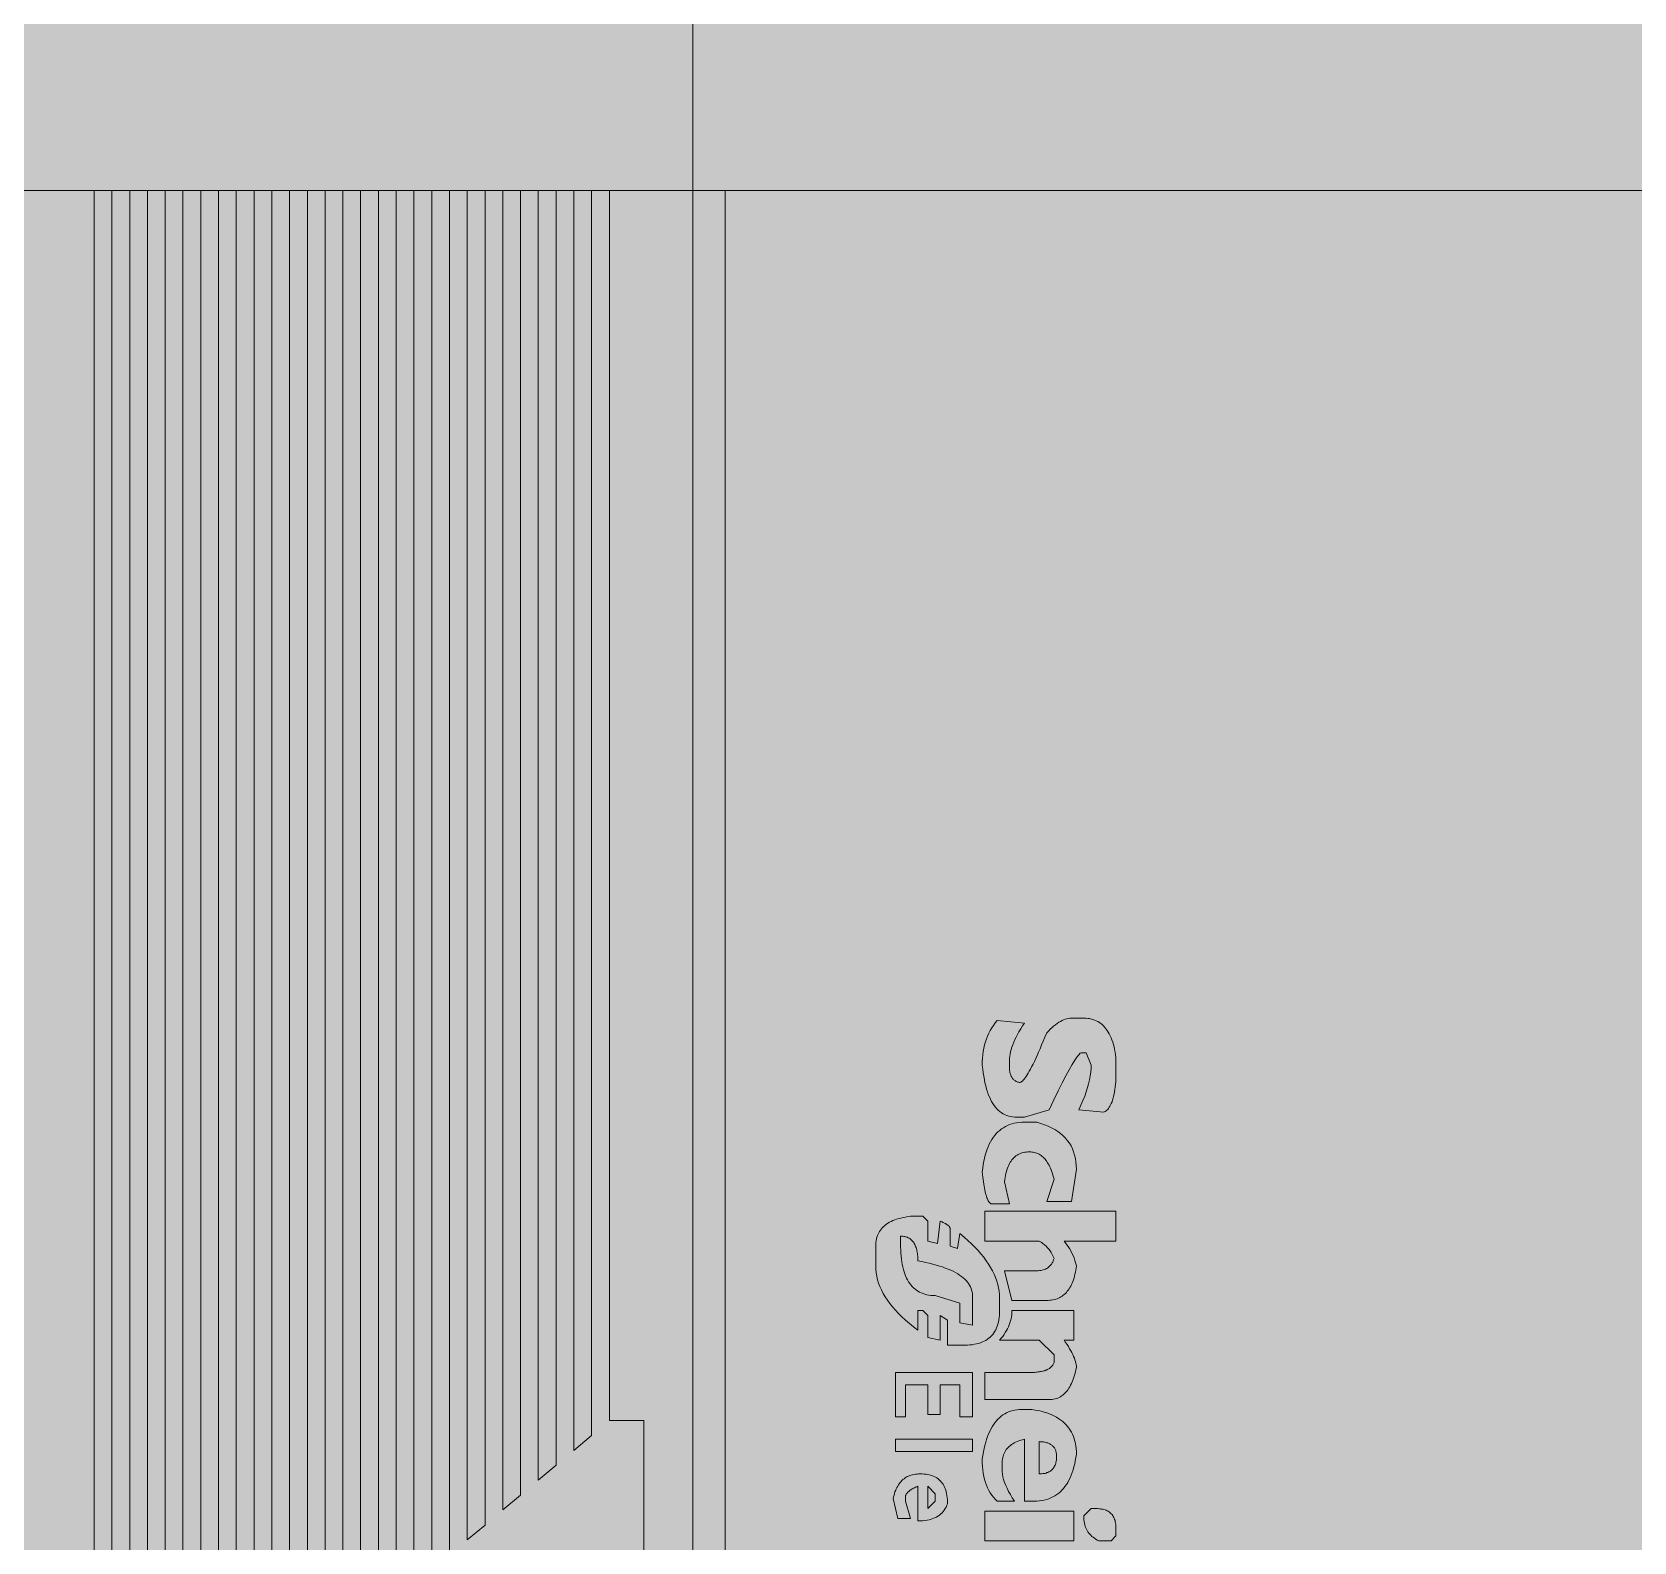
# Model space of a CAD drawing. Header units: millimetres. Extents: x 6914 to 9858, y -2771 to -210.
# Drawn here: x 8972.9 to 9090.1, y -2459.1 to -2348.7 of the extents above; entities that cross this region are included whole.
import ezdxf

# ---------------------------------------------------------------- set-up
doc = ezdxf.new("R2010")
doc.units = ezdxf.units.MM
doc.layers.get('0').update_dxf_attribs({"lineweight": 9})
doc.layers.add('Cabinet', color=7, linetype='Continuous')
for name, color, linetype, lineweight in [('THICK', 7, 'Continuous', 13), ('тонкая', 7, 'Continuous', 13), ('Штриховка шкафов', 7, 'Continuous', 9)]:
    doc.layers.add(name, color=color, linetype=linetype, lineweight=lineweight)

# ---------------------------------------------------------------- blocks, each defined once
blk = doc.blocks.new('edtjfgjfg')
at = {"layer": 'Cabinet', "ltscale": 10}
blk.add_hatch(color=251, dxfattribs=at).paths.add_polyline_path([(-300, 200), (300, 200), (300, 0), (-300, 0)])
at = {"layer": 'тонкая'}
for p, q in [((-297.63, 2.66), (-297.63, 200)), ((-278.33, 138.34), (-278.42, 138.13)), ((-278.23, 138.53), (-278.33, 138.34)), ((-278.12, 138.73), (-278.23, 138.53)), ((-278, 138.91), (-278.12, 138.73)), ((-277.87, 139.09), (-278, 138.91)), ((-277.73, 139.26), (-277.87, 139.09)), ((-275.73, 139.08), (-277.73, 139.26)), ((-276.24, 138.25), (-276.13, 138.45)), ((-276.13, 138.45), (-276, 138.66)), ((-276, 138.66), (-275.87, 138.87)), ((-275.87, 138.87), (-275.73, 139.08)), ((-274.1, 138.36), (-274.23, 138.05)), ((-273.97, 138.5), (-274.1, 138.36)), ((-273.84, 138.63), (-273.97, 138.5)), ((-273.71, 138.75), (-273.84, 138.63)), ((-273.59, 138.86), (-273.71, 138.75)), ((-273.46, 138.96), (-273.59, 138.86)), ((-273.34, 139.05), (-273.46, 138.96)), ((-273.21, 139.14), (-273.34, 139.05)), ((-273.09, 139.21), (-273.21, 139.14)), ((-272.97, 139.27), (-273.09, 139.21)), ((-272.86, 139.32), (-272.97, 139.27)), ((-272.74, 139.37), (-272.86, 139.32)), ((-272.62, 139.4), (-272.74, 139.37)), ((-272.51, 139.43), (-272.62, 139.4)), ((-272.4, 139.44), (-272.51, 139.43)), ((-272.29, 139.45), (-272.4, 139.44)), ((-271.38, 139.45), (-272.29, 139.45)), ((-271.24, 139.44), (-271.38, 139.45)), ((-271.1, 139.43), (-271.24, 139.44)), ((-270.97, 139.41), (-271.1, 139.43)), ((-270.83, 139.38), (-270.97, 139.41)), ((-270.71, 139.35), (-270.83, 139.38)), ((-270.59, 139.3), (-270.71, 139.35)), ((-270.47, 139.25), (-270.59, 139.3)), ((-270.35, 139.19), (-270.47, 139.25)), ((-270.24, 139.12), (-270.35, 139.19)), ((-270.14, 139.05), (-270.24, 139.12)), ((-270.04, 138.97), (-270.14, 139.05)), ((-269.94, 138.87), (-270.04, 138.97)), ((-269.85, 138.77), (-269.94, 138.87)), ((-269.76, 138.67), (-269.85, 138.77)), ((-269.68, 138.55), (-269.76, 138.67)), ((-269.6, 138.43), (-269.68, 138.55)), ((-269.53, 138.3), (-269.6, 138.43)), ((-278.69, 137.25), (-278.74, 137.01)), ((-278.64, 137.48), (-278.69, 137.25)), ((-278.58, 137.7), (-278.64, 137.48)), ((-278.51, 137.92), (-278.58, 137.7)), ((-278.42, 138.13), (-278.51, 137.92)), ((-276.74, 136.98), (-276.7, 137.15)), ((-276.7, 137.15), (-276.65, 137.32)), ((-276.65, 137.32), (-276.58, 137.5)), ((-276.58, 137.5), (-276.51, 137.68)), ((-276.51, 137.68), (-276.43, 137.87)), ((-276.43, 137.87), (-276.34, 138.06)), ((-276.34, 138.06), (-276.24, 138.25)), ((-274.58, 137.21), (-274.69, 136.95)), ((-274.47, 137.48), (-274.58, 137.21)), ((-274.35, 137.76), (-274.47, 137.48)), ((-274.23, 138.05), (-274.35, 137.76)), ((-269.46, 138.16), (-269.53, 138.3)), ((-269.39, 138.01), (-269.46, 138.16)), ((-269.33, 137.86), (-269.39, 138.01)), ((-269.27, 137.69), (-269.33, 137.86)), ((-269.22, 137.52), (-269.27, 137.69)), ((-269.17, 137.34), (-269.22, 137.52)), ((-269.13, 137.16), (-269.17, 137.34)), ((-269.09, 136.96), (-269.13, 137.16)), ((-278.8, 136.52), (-278.81, 136.26)), ((-278.81, 136.26), (-278.81, 136)), ((-278.81, 136), (-278.78, 135.72)), ((-278.77, 136.77), (-278.8, 136.52)), ((-278.74, 137.01), (-278.77, 136.77)), ((-276.82, 136.51), (-276.8, 136.66)), ((-276.82, 136.36), (-276.82, 136.51)), ((-276.82, 135.82), (-276.82, 136.36)), ((-276.8, 136.66), (-276.78, 136.82)), ((-276.78, 136.82), (-276.74, 136.98)), ((-275.1, 136.08), (-275.2, 135.89)), ((-275, 136.28), (-275.1, 136.08)), ((-274.9, 136.49), (-275, 136.28)), ((-274.8, 136.72), (-274.9, 136.49)), ((-274.69, 136.95), (-274.8, 136.72)), ((-272.45, 135.67), (-272.24, 136.05)), ((-272.24, 136.05), (-272.05, 136.36)), ((-272.05, 136.36), (-271.89, 136.6)), ((-271.89, 136.6), (-271.75, 136.77)), ((-271.75, 136.77), (-271.65, 136.87)), ((-271.65, 136.87), (-271.57, 136.91)), ((-271.57, 136.91), (-271.2, 136.91)), ((-271.2, 136.91), (-270.84, 136)), ((-270.84, 136), (-270.85, 135.75)), ((-269.06, 136.76), (-269.09, 136.96)), ((-269.03, 136.55), (-269.06, 136.76)), ((-269.03, 135.46), (-269.03, 136.55)), ((-278.78, 135.72), (-278.75, 135.45)), ((-278.75, 135.45), (-278.71, 135.19)), ((-278.71, 135.19), (-278.66, 134.94)), ((-278.66, 134.94), (-278.62, 134.7)), ((-276.82, 135.74), (-276.82, 135.82)), ((-276.82, 135.67), (-276.82, 135.74)), ((-276.81, 135.6), (-276.82, 135.67)), ((-276.8, 135.53), (-276.81, 135.6)), ((-276.79, 135.46), (-276.8, 135.53)), ((-276.77, 135.4), (-276.79, 135.46)), ((-276.75, 135.34), (-276.77, 135.4)), ((-276.73, 135.28), (-276.75, 135.34)), ((-276.71, 135.23), (-276.73, 135.28)), ((-276.69, 135.17), (-276.71, 135.23)), ((-276.66, 135.12), (-276.69, 135.17)), ((-276.63, 135.08), (-276.66, 135.12)), ((-276.59, 135.03), (-276.63, 135.08)), ((-276.55, 134.99), (-276.59, 135.03)), ((-276.51, 134.95), (-276.55, 134.99)), ((-276.47, 134.91), (-276.51, 134.95)), ((-276.43, 134.88), (-276.47, 134.91)), ((-276.38, 134.85), (-276.43, 134.88)), ((-276.33, 134.82), (-276.38, 134.85)), ((-276.27, 134.79), (-276.33, 134.82)), ((-275.88, 134.84), (-275.94, 134.8)), ((-275.82, 134.91), (-275.88, 134.84)), ((-275.75, 134.98), (-275.82, 134.91)), ((-275.68, 135.07), (-275.75, 134.98)), ((-275.61, 135.17), (-275.68, 135.07)), ((-275.53, 135.29), (-275.61, 135.17)), ((-275.45, 135.42), (-275.53, 135.29)), ((-275.37, 135.56), (-275.45, 135.42)), ((-275.28, 135.72), (-275.37, 135.56)), ((-275.2, 135.89), (-275.28, 135.72)), ((-272.96, 134.71), (-272.69, 135.22)), ((-272.69, 135.22), (-272.45, 135.67)), ((-270.96, 134.94), (-271.03, 134.65)), ((-270.91, 135.22), (-270.96, 134.94)), ((-270.87, 135.49), (-270.91, 135.22)), ((-270.85, 135.75), (-270.87, 135.49)), ((-269.05, 134.8), (-269.04, 135.01)), ((-269.04, 135.01), (-269.03, 135.23)), ((-269.03, 135.23), (-269.03, 135.46)), ((-278.62, 134.7), (-278.56, 134.48)), ((-278.56, 134.48), (-278.5, 134.26)), ((-278.5, 134.26), (-278.44, 134.06)), ((-278.44, 134.06), (-278.37, 133.86)), ((-278.37, 133.86), (-278.29, 133.68)), ((-278.29, 133.68), (-278.22, 133.51)), ((-276.22, 134.77), (-276.27, 134.79)), ((-276.16, 134.75), (-276.22, 134.77)), ((-276.1, 134.73), (-276.16, 134.75)), ((-276.05, 134.74), (-276.1, 134.73)), ((-275.99, 134.76), (-276.05, 134.74)), ((-275.94, 134.8), (-275.99, 134.76)), ((-273.57, 133.47), (-273.25, 134.12)), ((-273.25, 134.12), (-272.96, 134.71)), ((-271.32, 133.74), (-271.45, 133.41)), ((-271.21, 134.05), (-271.32, 133.74)), ((-271.11, 134.36), (-271.21, 134.05)), ((-271.03, 134.65), (-271.11, 134.36)), ((-269.24, 133.59), (-269.2, 133.73)), ((-269.2, 133.73), (-269.17, 133.89)), ((-269.17, 133.89), (-269.14, 134.05)), ((-269.14, 134.05), (-269.11, 134.22)), ((-269.11, 134.22), (-269.09, 134.41)), ((-269.09, 134.41), (-269.07, 134.6)), ((-269.07, 134.6), (-269.05, 134.8)), ((-278.22, 133.51), (-278.13, 133.35)), ((-278.13, 133.35), (-278.04, 133.2)), ((-278.04, 133.2), (-277.95, 133.06)), ((-277.95, 133.06), (-277.85, 132.93)), ((-277.85, 132.93), (-277.75, 132.81)), ((-277.75, 132.81), (-277.64, 132.7)), ((-277.64, 132.7), (-277.52, 132.61)), ((-277.52, 132.61), (-277.41, 132.52)), ((-277.41, 132.52), (-277.28, 132.44)), ((-275.73, 132.2), (-273.92, 132.74)), ((-273.92, 132.74), (-273.57, 133.47)), ((-271.59, 133.08), (-271.75, 132.74)), ((-271.75, 132.74), (-269.93, 132.56)), ((-271.45, 133.41), (-271.59, 133.08)), ((-269.93, 132.56), (-269.87, 132.58)), ((-269.87, 132.58), (-269.81, 132.62)), ((-269.81, 132.62), (-269.75, 132.66)), ((-269.75, 132.66), (-269.69, 132.71)), ((-269.69, 132.71), (-269.63, 132.77)), ((-269.63, 132.77), (-269.58, 132.84)), ((-269.58, 132.84), (-269.52, 132.92)), ((-269.52, 132.92), (-269.47, 133.01)), ((-269.47, 133.01), (-269.42, 133.11)), ((-269.42, 133.11), (-269.37, 133.21)), ((-269.37, 133.21), (-269.32, 133.33)), ((-269.32, 133.33), (-269.28, 133.46)), ((-269.28, 133.46), (-269.24, 133.59)), ((-277.41, 131.34), (-277.54, 131.23)), ((-277.27, 131.43), (-277.41, 131.34)), ((-277.28, 132.44), (-277.15, 132.38)), ((-277.12, 131.52), (-277.27, 131.43)), ((-277.15, 132.38), (-277.02, 132.32)), ((-276.97, 131.59), (-277.12, 131.52)), ((-277.02, 132.32), (-276.88, 132.28)), ((-276.81, 131.66), (-276.97, 131.59)), ((-276.88, 132.28), (-276.74, 132.24)), ((-276.65, 131.71), (-276.81, 131.66)), ((-276.74, 132.24), (-276.59, 132.22)), ((-276.48, 131.75), (-276.65, 131.71)), ((-276.59, 132.22), (-276.44, 132.2)), ((-276.3, 131.79), (-276.48, 131.75)), ((-276.44, 132.2), (-276.28, 132.2)), ((-276.12, 131.81), (-276.3, 131.79)), ((-276.28, 132.2), (-275.73, 132.2)), ((-275.93, 131.83), (-276.12, 131.81)), ((-275.73, 131.83), (-275.93, 131.83)), ((-274.83, 131.83), (-275.73, 131.83)), ((-274.53, 131.74), (-274.83, 131.83)), ((-274.25, 131.65), (-274.53, 131.74)), ((-273.99, 131.54), (-274.25, 131.65)), ((-273.74, 131.42), (-273.99, 131.54)), ((-273.51, 131.29), (-273.74, 131.42)), ((-273.29, 131.15), (-273.51, 131.29)), ((-278.3, 130.23), (-278.38, 130.04)), ((-278.21, 130.4), (-278.3, 130.23)), ((-278.11, 130.56), (-278.21, 130.4)), ((-278.01, 130.72), (-278.11, 130.56)), ((-277.9, 130.86), (-278.01, 130.72)), ((-277.79, 131), (-277.9, 130.86)), ((-277.67, 131.12), (-277.79, 131)), ((-277.54, 131.23), (-277.67, 131.12)), ((-273.09, 131), (-273.29, 131.15)), ((-272.9, 130.84), (-273.09, 131)), ((-272.73, 130.66), (-272.9, 130.84)), ((-272.58, 130.48), (-272.73, 130.66)), ((-272.44, 130.29), (-272.58, 130.48)), ((-272.32, 130.09), (-272.44, 130.29)), ((-278.7, 128.97), (-278.74, 128.73)), ((-278.65, 129.21), (-278.7, 128.97)), ((-278.59, 129.43), (-278.65, 129.21)), ((-278.53, 129.64), (-278.59, 129.43)), ((-278.46, 129.85), (-278.53, 129.64)), ((-278.38, 130.04), (-278.46, 129.85)), ((-276.77, 128.9), (-276.71, 128.99)), ((-276.71, 128.99), (-276.65, 129.07)), ((-276.65, 129.07), (-276.58, 129.15)), ((-276.58, 129.15), (-276.51, 129.23)), ((-276.51, 129.23), (-276.43, 129.3)), ((-276.43, 129.3), (-276.36, 129.36)), ((-276.36, 129.36), (-276.27, 129.42)), ((-276.27, 129.42), (-276.19, 129.47)), ((-276.19, 129.47), (-276.1, 129.51)), ((-276.1, 129.51), (-276.01, 129.55)), ((-276.01, 129.55), (-275.91, 129.58)), ((-275.91, 129.58), (-275.81, 129.61)), ((-275.81, 129.61), (-275.71, 129.63)), ((-275.71, 129.63), (-275.6, 129.65)), ((-275.6, 129.65), (-275.49, 129.66)), ((-275.49, 129.66), (-275.37, 129.66)), ((-275.37, 129.66), (-275.27, 129.66)), ((-275.27, 129.66), (-275.18, 129.65)), ((-275.18, 129.65), (-275.09, 129.63)), ((-275.09, 129.63), (-275, 129.62)), ((-275, 129.62), (-274.91, 129.59)), ((-274.91, 129.59), (-274.82, 129.56)), ((-274.82, 129.56), (-274.74, 129.53)), ((-274.74, 129.53), (-274.66, 129.49)), ((-274.66, 129.49), (-274.58, 129.44)), ((-274.58, 129.44), (-274.51, 129.39)), ((-274.51, 129.39), (-274.43, 129.33)), ((-274.43, 129.33), (-274.36, 129.27)), ((-274.36, 129.27), (-274.29, 129.2)), ((-274.29, 129.2), (-274.22, 129.13)), ((-274.22, 129.13), (-274.16, 129.05)), ((-274.16, 129.05), (-274.1, 128.96)), ((-274.1, 128.96), (-274.04, 128.87)), ((-272.22, 129.88), (-272.32, 130.09)), ((-272.13, 129.66), (-272.22, 129.88)), ((-272.06, 129.42), (-272.13, 129.66)), ((-272, 129.18), (-272.06, 129.42)), ((-271.96, 128.93), (-272, 129.18)), ((-278.78, 128.47), (-278.81, 128.21)), ((-278.81, 128.21), (-278.79, 128.01)), ((-278.79, 128.01), (-278.77, 127.82)), ((-278.74, 128.73), (-278.78, 128.47)), ((-278.77, 127.82), (-278.75, 127.64)), ((-277.16, 127.64), (-277.14, 127.79)), ((-277.14, 127.79), (-277.11, 127.94)), ((-277.11, 127.94), (-277.08, 128.08)), ((-277.08, 128.08), (-277.05, 128.22)), ((-277.05, 128.22), (-277.01, 128.34)), ((-277.01, 128.34), (-276.97, 128.47)), ((-276.97, 128.47), (-276.93, 128.58)), ((-276.93, 128.58), (-276.88, 128.69)), ((-276.88, 128.69), (-276.82, 128.8)), ((-276.82, 128.8), (-276.77, 128.9)), ((-274.04, 128.87), (-273.98, 128.78)), ((-273.98, 128.78), (-273.92, 128.68)), ((-273.92, 128.68), (-273.87, 128.57)), ((-273.87, 128.57), (-273.82, 128.46)), ((-273.82, 128.46), (-273.77, 128.34)), ((-273.77, 128.34), (-273.72, 128.21)), ((-273.72, 128.21), (-273.68, 128.09)), ((-273.68, 128.09), (-273.64, 127.95)), ((-273.64, 127.95), (-273.6, 127.81)), ((-273.6, 127.81), (-273.56, 127.67)), ((-272.29, 126.03), (-271.93, 128.39)), ((-271.94, 128.66), (-271.96, 128.93)), ((-271.93, 128.39), (-271.94, 128.66)), ((-278.75, 127.64), (-278.73, 127.46)), ((-278.73, 127.46), (-278.71, 127.3)), ((-278.71, 127.3), (-278.68, 127.14)), ((-278.68, 127.14), (-278.65, 127)), ((-278.65, 127), (-278.63, 126.86)), ((-278.63, 126.86), (-278.6, 126.73)), ((-278.6, 126.73), (-278.57, 126.61)), ((-278.57, 126.61), (-278.54, 126.5)), ((-277.18, 127.48), (-277.16, 127.64)), ((-276.82, 125.85), (-277.18, 127.48)), ((-273.56, 127.67), (-274.1, 126.03)), ((-278.54, 126.5), (-278.51, 126.39)), ((-278.51, 126.39), (-278.48, 126.3)), ((-278.48, 126.3), (-278.44, 126.22)), ((-278.44, 126.22), (-278.41, 126.14)), ((-278.41, 126.14), (-278.37, 126.07)), ((-278.37, 126.07), (-278.33, 126.01)), ((-278.33, 126.01), (-278.3, 125.97)), ((-278.3, 125.97), (-278.26, 125.93)), ((-278.26, 125.93), (-278.22, 125.89)), ((-278.22, 125.89), (-278.18, 125.87)), ((-278.18, 125.87), (-278.13, 125.86)), ((-278.13, 125.86), (-278.09, 125.85)), ((-278.09, 125.85), (-276.82, 125.85)), ((-274.1, 126.03), (-272.29, 126.03)), ((-285.93, 124.29), (-286.02, 124.21)), ((-285.83, 124.37), (-285.93, 124.29)), ((-285.72, 124.44), (-285.83, 124.37)), ((-285.6, 124.51), (-285.72, 124.44)), ((-285.48, 124.57), (-285.6, 124.51)), ((-285.35, 124.63), (-285.48, 124.57)), ((-285.22, 124.68), (-285.35, 124.63)), ((-285.08, 124.73), (-285.22, 124.68)), ((-284.93, 124.78), (-285.08, 124.73)), ((-284.77, 124.82), (-284.93, 124.78)), ((-284.6, 124.86), (-284.77, 124.82)), ((-284.43, 124.89), (-284.6, 124.86)), ((-284.26, 124.92), (-284.43, 124.89)), ((-284.07, 124.95), (-284.26, 124.92)), ((-283.16, 124.95), (-284.07, 124.95)), ((-282.8, 124.58), (-283.16, 124.95)), ((-282.8, 123.13), (-282.8, 124.58)), ((-281.9, 124.58), (-282.08, 122.95)), ((-281.82, 124.56), (-281.9, 124.58)), ((-281.75, 124.53), (-281.82, 124.56)), ((-281.69, 124.5), (-281.75, 124.53)), ((-281.63, 124.47), (-281.69, 124.5)), ((-281.57, 124.44), (-281.63, 124.47)), ((-281.51, 124.41), (-281.57, 124.44)), ((-281.46, 124.38), (-281.51, 124.41)), ((-281.42, 124.36), (-281.46, 124.38)), ((-281.37, 124.33), (-281.42, 124.36)), ((-281.34, 124.3), (-281.37, 124.33)), ((-281.3, 124.27), (-281.34, 124.3)), ((-281.27, 124.24), (-281.3, 124.27)), ((-269.03, 125.31), (-278.63, 125.31)), ((-278.63, 125.31), (-278.63, 123.13)), ((-269.03, 123.13), (-269.03, 125.31)), ((-286.58, 123.17), (-286.59, 123.04)), ((-286.55, 123.29), (-286.58, 123.17)), ((-286.52, 123.41), (-286.55, 123.29)), ((-286.48, 123.53), (-286.52, 123.41)), ((-286.44, 123.64), (-286.48, 123.53)), ((-286.39, 123.74), (-286.44, 123.64)), ((-286.33, 123.84), (-286.39, 123.74)), ((-286.26, 123.94), (-286.33, 123.84)), ((-286.19, 124.04), (-286.26, 123.94)), ((-286.11, 124.12), (-286.19, 124.04)), ((-286.02, 124.21), (-286.11, 124.12)), ((-284.8, 123.5), (-284.72, 123.5)), ((-284.8, 122.95), (-284.8, 123.5)), ((-284.72, 123.5), (-284.64, 123.49)), ((-284.64, 123.49), (-284.56, 123.48)), ((-284.56, 123.48), (-284.49, 123.47)), ((-284.49, 123.47), (-284.42, 123.45)), ((-284.42, 123.45), (-284.35, 123.43)), ((-284.35, 123.43), (-284.29, 123.41)), ((-284.29, 123.41), (-284.23, 123.38)), ((-284.23, 123.38), (-284.17, 123.35)), ((-284.17, 123.35), (-284.11, 123.31)), ((-284.11, 123.31), (-284.06, 123.27)), ((-284.06, 123.27), (-284.01, 123.23)), ((-284.01, 123.23), (-283.96, 123.18)), ((-283.96, 123.18), (-283.91, 123.13)), ((-283.91, 123.13), (-283.87, 123.07)), ((-282.08, 122.95), (-282.8, 123.13)), ((-281.24, 124.21), (-281.27, 124.24)), ((-281.22, 124.18), (-281.24, 124.21)), ((-281.2, 124.16), (-281.22, 124.18)), ((-281.19, 124.13), (-281.2, 124.16)), ((-281.18, 124.1), (-281.19, 124.13)), ((-281.17, 124.07), (-281.18, 124.1)), ((-281.17, 124.04), (-281.17, 124.07)), ((-281.17, 122.77), (-281.17, 124.04)), ((-280.45, 123.68), (-280.63, 122.59)), ((-280.15, 123.43), (-280.45, 123.68)), ((-279.87, 123.18), (-280.15, 123.43)), ((-279.6, 122.94), (-279.87, 123.18)), ((-278.63, 123.13), (-274.65, 123.13)), ((-274.65, 123.13), (-274.51, 123.05)), ((-272.83, 123.13), (-269.03, 123.13)), ((-272.72, 123.01), (-272.83, 123.13)), ((-286.6, 122.91), (-286.61, 122.77)), ((-286.61, 122.77), (-286.61, 121.32)), ((-286.59, 123.04), (-286.6, 122.91)), ((-284.79, 122.71), (-284.8, 122.95)), ((-284.78, 122.48), (-284.79, 122.71)), ((-284.77, 122.25), (-284.78, 122.48)), ((-284.75, 122.03), (-284.77, 122.25)), ((-284.73, 121.82), (-284.75, 122.03)), ((-283.87, 123.07), (-283.83, 123.02)), ((-283.83, 123.02), (-283.79, 122.95)), ((-283.79, 122.95), (-283.75, 122.89)), ((-283.75, 122.89), (-283.72, 122.82)), ((-283.72, 122.82), (-283.69, 122.74)), ((-283.69, 122.74), (-283.66, 122.67)), ((-283.66, 122.67), (-283.63, 122.59)), ((-283.63, 122.59), (-283.61, 122.5)), ((-283.61, 122.5), (-283.59, 122.41)), ((-283.59, 122.41), (-283.57, 122.32)), ((-283.57, 122.32), (-283.56, 122.22)), ((-283.56, 122.22), (-283.55, 122.12)), ((-283.55, 122.12), (-283.54, 122.02)), ((-283.54, 122.02), (-283.53, 121.91)), ((-283.53, 121.91), (-283.53, 121.8)), ((-280.63, 122.59), (-281.17, 122.77)), ((-279.36, 122.69), (-279.6, 122.94)), ((-279.12, 122.44), (-279.36, 122.69)), ((-278.91, 122.19), (-279.12, 122.44)), ((-278.71, 121.95), (-278.91, 122.19)), ((-278.52, 121.7), (-278.71, 121.95)), ((-274.51, 123.05), (-274.38, 122.96)), ((-274.38, 122.96), (-274.26, 122.86)), ((-274.26, 122.86), (-274.14, 122.76)), ((-274.14, 122.76), (-274.03, 122.65)), ((-274.03, 122.65), (-273.94, 122.54)), ((-273.94, 122.54), (-273.84, 122.41)), ((-273.84, 122.41), (-273.76, 122.29)), ((-273.76, 122.29), (-273.69, 122.15)), ((-273.69, 122.15), (-273.62, 122.01)), ((-273.62, 122.01), (-273.56, 121.87)), ((-272.62, 122.87), (-272.72, 123.01)), ((-272.52, 122.73), (-272.62, 122.87)), ((-272.42, 122.58), (-272.52, 122.73)), ((-272.33, 122.42), (-272.42, 122.58)), ((-272.25, 122.26), (-272.33, 122.42)), ((-272.17, 122.09), (-272.25, 122.26)), ((-272.1, 121.91), (-272.17, 122.09)), ((-272.04, 121.72), (-272.1, 121.91)), ((-286.61, 121.32), (-286.6, 121.07)), ((-286.6, 121.07), (-286.57, 120.82)), ((-286.57, 120.82), (-286.53, 120.56)), ((-284.7, 121.62), (-284.73, 121.82)), ((-284.67, 121.43), (-284.7, 121.62)), ((-284.63, 121.24), (-284.67, 121.43)), ((-284.58, 121.06), (-284.63, 121.24)), ((-284.53, 120.89), (-284.58, 121.06)), ((-284.48, 120.73), (-284.53, 120.89)), ((-283.53, 121.8), (-283.53, 121.68)), ((-283.53, 121.68), (-283.24, 121.63)), ((-283.24, 121.63), (-282.96, 121.57)), ((-282.96, 121.57), (-282.69, 121.51)), ((-282.69, 121.51), (-282.44, 121.45)), ((-282.44, 121.45), (-282.19, 121.38)), ((-282.19, 121.38), (-281.95, 121.31)), ((-281.95, 121.31), (-281.73, 121.24)), ((-281.73, 121.24), (-281.52, 121.16)), ((-281.52, 121.16), (-281.31, 121.09)), ((-281.31, 121.09), (-281.12, 121)), ((-281.12, 121), (-280.94, 120.92)), ((-280.94, 120.92), (-280.77, 120.83)), ((-280.77, 120.83), (-280.61, 120.74)), ((-280.61, 120.74), (-280.47, 120.65)), ((-278.35, 121.45), (-278.52, 121.7)), ((-278.2, 121.2), (-278.35, 121.45)), ((-278.06, 120.95), (-278.2, 121.2)), ((-277.94, 120.71), (-278.06, 120.95)), ((-277.18, 120.96), (-276.64, 118.79)), ((-274.83, 120.96), (-277.18, 120.96)), ((-274.72, 120.96), (-274.83, 120.96)), ((-274.62, 120.97), (-274.72, 120.96)), ((-274.53, 120.98), (-274.62, 120.97)), ((-274.44, 121), (-274.53, 120.98)), ((-274.35, 121.02), (-274.44, 121)), ((-274.27, 121.05), (-274.35, 121.02)), ((-274.19, 121.08), (-274.27, 121.05)), ((-274.11, 121.12), (-274.19, 121.08)), ((-274.04, 121.16), (-274.11, 121.12)), ((-273.98, 121.21), (-274.04, 121.16)), ((-273.92, 121.27), (-273.98, 121.21)), ((-273.86, 121.32), (-273.92, 121.27)), ((-273.8, 121.39), (-273.86, 121.32)), ((-273.75, 121.45), (-273.8, 121.39)), ((-273.71, 121.53), (-273.75, 121.45)), ((-273.66, 121.6), (-273.71, 121.53)), ((-273.62, 121.69), (-273.66, 121.6)), ((-273.59, 121.77), (-273.62, 121.69)), ((-273.56, 121.87), (-273.59, 121.77)), ((-271.98, 121.53), (-272.04, 121.72)), ((-272.03, 120.71), (-272, 120.86)), ((-272, 120.86), (-271.97, 121.01)), ((-271.93, 121.32), (-271.98, 121.53)), ((-271.97, 121.01), (-271.95, 121.16)), ((-271.95, 121.16), (-271.93, 121.32)), ((-286.53, 120.56), (-286.47, 120.31)), ((-286.47, 120.31), (-286.4, 120.06)), ((-286.4, 120.06), (-286.3, 119.81)), ((-286.3, 119.81), (-286.19, 119.56)), ((-286.19, 119.56), (-286.06, 119.31)), ((-284.42, 120.58), (-284.48, 120.73)), ((-284.35, 120.43), (-284.42, 120.58)), ((-284.28, 120.29), (-284.35, 120.43)), ((-284.2, 120.16), (-284.28, 120.29)), ((-284.12, 120.04), (-284.2, 120.16)), ((-284.04, 119.92), (-284.12, 120.04)), ((-283.94, 119.82), (-284.04, 119.92)), ((-283.85, 119.72), (-283.94, 119.82)), ((-283.74, 119.63), (-283.85, 119.72)), ((-283.63, 119.54), (-283.74, 119.63)), ((-280.47, 120.65), (-280.33, 120.55)), ((-280.33, 120.55), (-280.2, 120.45)), ((-280.2, 120.45), (-280.09, 120.34)), ((-280.09, 120.34), (-279.98, 120.24)), ((-279.98, 120.24), (-279.89, 120.13)), ((-279.89, 120.13), (-279.81, 120.02)), ((-279.81, 120.02), (-279.74, 119.9)), ((-279.74, 119.9), (-279.68, 119.78)), ((-279.68, 119.78), (-279.63, 119.66)), ((-279.63, 119.66), (-279.59, 119.54)), ((-277.84, 120.46), (-277.94, 120.71)), ((-277.75, 120.21), (-277.84, 120.46)), ((-277.68, 119.96), (-277.75, 120.21)), ((-277.62, 119.71), (-277.68, 119.96)), ((-277.58, 119.46), (-277.62, 119.71)), ((-272.52, 119.55), (-272.46, 119.64)), ((-272.46, 119.64), (-272.4, 119.74)), ((-272.4, 119.74), (-272.34, 119.84)), ((-272.34, 119.84), (-272.29, 119.95)), ((-272.29, 119.95), (-272.24, 120.06)), ((-272.24, 120.06), (-272.19, 120.18)), ((-272.19, 120.18), (-272.15, 120.31)), ((-272.15, 120.31), (-272.1, 120.44)), ((-272.1, 120.44), (-272.07, 120.57)), ((-272.07, 120.57), (-272.03, 120.71)), ((-286.06, 119.31), (-285.92, 119.06)), ((-285.92, 119.06), (-285.76, 118.82)), ((-285.76, 118.82), (-285.58, 118.57)), ((-285.58, 118.57), (-285.38, 118.32)), ((-283.52, 119.47), (-283.63, 119.54)), ((-283.4, 119.4), (-283.52, 119.47)), ((-283.28, 119.34), (-283.4, 119.4)), ((-283.15, 119.29), (-283.28, 119.34)), ((-283.01, 119.25), (-283.15, 119.29)), ((-282.87, 119.21), (-283.01, 119.25)), ((-282.73, 119.18), (-282.87, 119.21)), ((-282.58, 119.16), (-282.73, 119.18)), ((-282.42, 119.15), (-282.58, 119.16)), ((-282.26, 119.15), (-282.42, 119.15)), ((-280.45, 118.6), (-282.26, 119.15)), ((-280.45, 117.15), (-280.45, 118.6)), ((-279.59, 119.54), (-279.56, 119.41)), ((-279.56, 119.41), (-279.54, 119.28)), ((-279.54, 119.28), (-279.54, 119.15)), ((-279.54, 119.15), (-279.54, 116.97)), ((-277.55, 119.22), (-277.58, 119.46)), ((-277.55, 118.97), (-277.55, 119.22)), ((-277.55, 118.06), (-277.55, 118.97)), ((-276.64, 118.79), (-274.1, 118.79)), ((-274.1, 118.79), (-273.98, 118.79)), ((-273.98, 118.79), (-273.87, 118.8)), ((-273.87, 118.8), (-273.76, 118.81)), ((-273.76, 118.81), (-273.65, 118.83)), ((-273.65, 118.83), (-273.54, 118.85)), ((-273.54, 118.85), (-273.44, 118.88)), ((-273.44, 118.88), (-273.34, 118.92)), ((-273.34, 118.92), (-273.24, 118.95)), ((-273.24, 118.95), (-273.15, 119)), ((-273.15, 119), (-273.06, 119.05)), ((-273.06, 119.05), (-272.97, 119.11)), ((-272.97, 119.11), (-272.89, 119.17)), ((-272.89, 119.17), (-272.81, 119.23)), ((-272.81, 119.23), (-272.73, 119.3)), ((-272.73, 119.3), (-272.66, 119.38)), ((-272.66, 119.38), (-272.59, 119.46)), ((-272.59, 119.46), (-272.52, 119.55)), ((-285.38, 118.32), (-285.17, 118.08)), ((-285.17, 118.08), (-284.94, 117.83)), ((-284.94, 117.83), (-284.69, 117.59)), ((-284.69, 117.59), (-284.43, 117.34)), ((-284.43, 117.34), (-284.14, 117.1)), ((-283.53, 118.06), (-283.16, 118.06)), ((-283.53, 116.61), (-283.53, 118.06)), ((-283.16, 118.06), (-282.8, 117.7)), ((-282.8, 117.7), (-282.8, 116.07)), ((-281.9, 117.7), (-281.35, 117.34)), ((-281.9, 115.89), (-281.9, 117.7)), ((-281.35, 117.34), (-281.35, 115.52)), ((-277.63, 117.21), (-277.6, 117.37)), ((-277.6, 117.37), (-277.58, 117.53)), ((-277.58, 117.53), (-277.56, 117.7)), ((-277.56, 117.7), (-277.55, 117.88)), ((-277.55, 117.88), (-277.55, 118.06)), ((-276.74, 117.31), (-276.79, 117.16)), ((-276.7, 117.45), (-276.74, 117.31)), ((-276.68, 117.6), (-276.7, 117.45)), ((-276.66, 117.75), (-276.68, 117.6)), ((-276.64, 117.91), (-276.66, 117.75)), ((-276.64, 118.06), (-276.64, 117.91)), ((-272.11, 118.06), (-276.64, 118.06)), ((-272.11, 115.89), (-272.11, 118.06)), ((-284.14, 117.1), (-283.84, 116.85)), ((-283.84, 116.85), (-283.53, 116.61)), ((-282.8, 116.07), (-281.9, 115.89)), ((-279.54, 116.97), (-280.45, 117.15)), ((-278.33, 116.03), (-278.23, 116.11)), ((-278.23, 116.11), (-278.14, 116.21)), ((-278.14, 116.21), (-278.05, 116.31)), ((-278.05, 116.31), (-277.97, 116.42)), ((-277.97, 116.42), (-277.89, 116.53)), ((-277.89, 116.53), (-277.83, 116.65)), ((-277.83, 116.65), (-277.77, 116.78)), ((-277.77, 116.78), (-277.72, 116.92)), ((-277.72, 116.92), (-277.67, 117.06)), ((-277.67, 117.06), (-277.63, 117.21)), ((-277.32, 116.16), (-277.43, 116.02)), ((-277.22, 116.3), (-277.32, 116.16)), ((-277.13, 116.44), (-277.22, 116.3)), ((-277.04, 116.58), (-277.13, 116.44)), ((-276.97, 116.72), (-277.04, 116.58)), ((-276.9, 116.87), (-276.97, 116.72)), ((-276.84, 117.01), (-276.9, 116.87)), ((-276.79, 117.16), (-276.84, 117.01)), ((-281.35, 115.52), (-280.08, 115.52)), ((-280.08, 115.52), (-279.9, 115.53)), ((-279.9, 115.53), (-279.72, 115.54)), ((-279.72, 115.54), (-279.55, 115.55)), ((-279.55, 115.55), (-279.39, 115.58)), ((-279.39, 115.58), (-279.23, 115.61)), ((-279.23, 115.61), (-279.08, 115.65)), ((-279.08, 115.65), (-278.94, 115.69)), ((-278.94, 115.69), (-278.8, 115.75)), ((-278.8, 115.75), (-278.68, 115.81)), ((-278.68, 115.81), (-278.55, 115.87)), ((-278.55, 115.87), (-278.44, 115.95)), ((-278.44, 115.95), (-278.33, 116.03)), ((-277.43, 116.02), (-277.55, 115.89)), ((-277.55, 115.89), (-274.65, 115.89)), ((-274.65, 115.89), (-273.56, 114.8)), ((-272.72, 115.72), (-272.83, 115.89)), ((-272.83, 115.89), (-272.11, 115.89)), ((-272.61, 115.56), (-272.72, 115.72)), ((-272.51, 115.41), (-272.61, 115.56)), ((-272.42, 115.26), (-272.51, 115.41)), ((-272.33, 115.11), (-272.42, 115.26)), ((-272.26, 114.97), (-272.33, 115.11)), ((-272.19, 114.83), (-272.26, 114.97)), ((-274.06, 113.73), (-274.12, 113.7)), ((-274.01, 113.76), (-274.06, 113.73)), ((-273.95, 113.79), (-274.01, 113.76)), ((-273.9, 113.82), (-273.95, 113.79)), ((-273.85, 113.86), (-273.9, 113.82)), ((-273.81, 113.89), (-273.85, 113.86)), ((-273.77, 113.93), (-273.81, 113.89)), ((-273.73, 113.97), (-273.77, 113.93)), ((-273.69, 114.01), (-273.73, 113.97)), ((-273.66, 114.06), (-273.69, 114.01)), ((-273.63, 114.1), (-273.66, 114.06)), ((-273.6, 114.15), (-273.63, 114.1)), ((-273.58, 114.2), (-273.6, 114.15)), ((-273.56, 114.25), (-273.58, 114.2)), ((-273.56, 114.8), (-273.56, 114.25)), ((-272.13, 114.7), (-272.19, 114.83)), ((-272.07, 114.57), (-272.13, 114.7)), ((-272.03, 114.45), (-272.07, 114.57)), ((-271.99, 114.33), (-272.03, 114.45)), ((-272, 113.56), (-271.96, 113.72)), ((-271.96, 114.21), (-271.99, 114.33)), ((-271.94, 114.1), (-271.96, 114.21)), ((-271.96, 113.72), (-271.93, 113.89)), ((-271.93, 113.99), (-271.94, 114.1)), ((-271.93, 113.89), (-271.93, 113.99)), ((-279.54, 113.53), (-285.16, 113.53)), ((-285.16, 113.53), (-285.16, 110.27)), ((-284.43, 112.62), (-282.8, 112.62)), ((-284.43, 110.27), (-284.43, 112.62)), ((-282.8, 112.62), (-282.8, 110.45)), ((-281.9, 112.62), (-280.45, 112.62)), ((-281.9, 110.45), (-281.9, 112.62)), ((-280.45, 112.62), (-280.45, 110.27)), ((-279.54, 110.27), (-279.54, 113.53)), ((-278.63, 113.53), (-278.63, 111.54)), ((-275.19, 113.53), (-278.63, 113.53)), ((-275.09, 113.53), (-275.19, 113.53)), ((-274.99, 113.53), (-275.09, 113.53)), ((-274.9, 113.54), (-274.99, 113.53)), ((-274.81, 113.55), (-274.9, 113.54)), ((-274.72, 113.56), (-274.81, 113.55)), ((-274.63, 113.57), (-274.72, 113.56)), ((-274.55, 113.58), (-274.63, 113.57)), ((-274.47, 113.59), (-274.55, 113.58)), ((-274.4, 113.61), (-274.47, 113.59)), ((-274.32, 113.63), (-274.4, 113.61)), ((-274.25, 113.65), (-274.32, 113.63)), ((-274.19, 113.68), (-274.25, 113.65)), ((-274.12, 113.7), (-274.19, 113.68)), ((-272.41, 112.47), (-272.35, 112.59)), ((-272.35, 112.59), (-272.29, 112.71)), ((-272.29, 112.71), (-272.23, 112.83)), ((-272.23, 112.83), (-272.18, 112.96)), ((-272.18, 112.96), (-272.13, 113.1)), ((-272.13, 113.1), (-272.08, 113.25)), ((-272.08, 113.25), (-272.04, 113.4)), ((-272.04, 113.4), (-272, 113.56)), ((-278.63, 111.54), (-273.92, 111.54)), ((-273.92, 111.54), (-273.81, 111.54)), ((-273.81, 111.54), (-273.7, 111.55)), ((-273.7, 111.55), (-273.59, 111.57)), ((-273.59, 111.57), (-273.49, 111.59)), ((-273.49, 111.59), (-273.39, 111.62)), ((-273.39, 111.62), (-273.29, 111.65)), ((-273.29, 111.65), (-273.19, 111.7)), ((-273.19, 111.7), (-273.1, 111.74)), ((-273.1, 111.74), (-273.01, 111.8)), ((-273.01, 111.8), (-272.93, 111.86)), ((-272.93, 111.86), (-272.84, 111.93)), ((-272.84, 111.93), (-272.76, 112)), ((-272.76, 112), (-272.69, 112.08)), ((-272.69, 112.08), (-272.61, 112.17)), ((-272.61, 112.17), (-272.54, 112.27)), ((-272.54, 112.27), (-272.47, 112.37)), ((-272.47, 112.37), (-272.41, 112.47)), ((-285.16, 110.27), (-284.43, 110.27)), ((-282.8, 110.45), (-281.9, 110.45)), ((-280.45, 110.27), (-279.54, 110.27)), ((-277.55, 110.21), (-277.67, 110.1)), ((-277.43, 110.32), (-277.55, 110.21)), ((-277.3, 110.41), (-277.43, 110.32)), ((-277.17, 110.49), (-277.3, 110.41)), ((-277.03, 110.57), (-277.17, 110.49)), ((-276.89, 110.63), (-277.03, 110.57)), ((-276.74, 110.69), (-276.89, 110.63)), ((-276.58, 110.73), (-276.74, 110.69)), ((-276.42, 110.77), (-276.58, 110.73)), ((-276.26, 110.79), (-276.42, 110.77)), ((-276.09, 110.81), (-276.26, 110.79)), ((-275.91, 110.81), (-276.09, 110.81)), ((-275.19, 110.81), (-275.91, 110.81)), ((-274.95, 110.77), (-275.19, 110.81)), ((-274.72, 110.73), (-274.95, 110.77)), ((-274.51, 110.68), (-274.72, 110.73)), ((-274.29, 110.62), (-274.51, 110.68)), ((-274.09, 110.56), (-274.29, 110.62)), ((-273.9, 110.49), (-274.09, 110.56)), ((-273.72, 110.41), (-273.9, 110.49)), ((-273.54, 110.33), (-273.72, 110.41)), ((-273.38, 110.24), (-273.54, 110.33)), ((-273.22, 110.14), (-273.38, 110.24)), ((-278.35, 109.02), (-278.42, 108.83)), ((-278.27, 109.2), (-278.35, 109.02)), ((-278.18, 109.38), (-278.27, 109.2)), ((-278.09, 109.54), (-278.18, 109.38)), ((-277.99, 109.7), (-278.09, 109.54)), ((-277.89, 109.84), (-277.99, 109.7)), ((-277.78, 109.97), (-277.89, 109.84)), ((-277.67, 110.1), (-277.78, 109.97)), ((-273.07, 110.04), (-273.22, 110.14)), ((-272.93, 109.93), (-273.07, 110.04)), ((-272.8, 109.82), (-272.93, 109.93)), ((-272.68, 109.7), (-272.8, 109.82)), ((-272.57, 109.57), (-272.68, 109.7)), ((-272.47, 109.44), (-272.57, 109.57)), ((-272.38, 109.3), (-272.47, 109.44)), ((-272.29, 109.15), (-272.38, 109.3)), ((-272.21, 109), (-272.29, 109.15)), ((-279.54, 108.64), (-285.16, 108.64)), ((-285.16, 108.64), (-285.16, 107.73)), ((-279.54, 107.73), (-279.54, 108.64)), ((-278.68, 107.95), (-278.73, 107.71)), ((-278.62, 108.18), (-278.68, 107.95)), ((-278.56, 108.41), (-278.62, 108.18)), ((-278.5, 108.62), (-278.56, 108.41)), ((-278.42, 108.83), (-278.5, 108.62)), ((-277.11, 107.79), (-277.06, 107.88)), ((-277.06, 107.88), (-276.99, 107.96)), ((-276.99, 107.96), (-276.92, 108.04)), ((-276.92, 108.04), (-276.84, 108.11)), ((-276.84, 108.11), (-276.76, 108.18)), ((-276.76, 108.18), (-276.67, 108.25)), ((-276.67, 108.25), (-276.58, 108.31)), ((-276.58, 108.31), (-276.47, 108.37)), ((-276.47, 108.37), (-276.37, 108.42)), ((-276.37, 108.42), (-276.25, 108.47)), ((-276.25, 108.47), (-276.13, 108.52)), ((-276.13, 108.52), (-276, 108.56)), ((-276, 108.56), (-275.87, 108.6)), ((-275.87, 108.6), (-275.73, 108.64)), ((-275.73, 108.64), (-275.73, 104.11)), ((-274.65, 108.46), (-274.57, 108.45)), ((-274.65, 106.1), (-274.65, 108.46)), ((-274.57, 108.45), (-274.49, 108.45)), ((-274.49, 108.45), (-274.41, 108.44)), ((-274.41, 108.44), (-274.34, 108.44)), ((-274.34, 108.44), (-274.27, 108.43)), ((-274.27, 108.43), (-274.21, 108.41)), ((-274.21, 108.41), (-274.14, 108.4)), ((-274.14, 108.4), (-274.08, 108.38)), ((-274.08, 108.38), (-274.02, 108.36)), ((-274.02, 108.36), (-273.96, 108.34)), ((-273.96, 108.34), (-273.91, 108.32)), ((-273.91, 108.32), (-273.86, 108.29)), ((-273.86, 108.29), (-273.81, 108.26)), ((-273.81, 108.26), (-273.76, 108.23)), ((-273.76, 108.23), (-273.72, 108.2)), ((-273.72, 108.2), (-273.68, 108.17)), ((-273.68, 108.17), (-273.64, 108.13)), ((-273.64, 108.13), (-273.6, 108.09)), ((-273.6, 108.09), (-273.57, 108.05)), ((-273.57, 108.05), (-273.54, 108)), ((-273.54, 108), (-273.51, 107.96)), ((-273.51, 107.96), (-273.49, 107.91)), ((-273.49, 107.91), (-273.46, 107.86)), ((-273.46, 107.86), (-273.44, 107.8)), ((-272.15, 108.84), (-272.21, 109)), ((-272.09, 108.67), (-272.15, 108.84)), ((-272.04, 108.5), (-272.09, 108.67)), ((-272, 108.32), (-272.04, 108.5)), ((-271.97, 108.14), (-272, 108.32)), ((-271.95, 107.95), (-271.97, 108.14)), ((-271.93, 107.75), (-271.95, 107.95)), ((-285.16, 107.73), (-279.54, 107.73)), ((-278.77, 107.45), (-278.81, 107.19)), ((-278.81, 107.19), (-278.81, 106.91)), ((-278.81, 106.91), (-278.8, 106.65)), ((-278.73, 107.71), (-278.77, 107.45)), ((-277.36, 106.95), (-277.35, 107.07)), ((-277.36, 106.82), (-277.36, 106.95)), ((-277.36, 106.46), (-277.36, 106.82)), ((-277.35, 107.07), (-277.34, 107.18)), ((-277.34, 107.18), (-277.32, 107.29)), ((-277.32, 107.29), (-277.29, 107.4)), ((-277.29, 107.4), (-277.25, 107.5)), ((-277.25, 107.5), (-277.21, 107.6)), ((-277.21, 107.6), (-277.17, 107.7)), ((-277.17, 107.7), (-277.11, 107.79)), ((-273.49, 106.73), (-273.52, 106.67)), ((-273.46, 106.8), (-273.49, 106.73)), ((-273.44, 106.87), (-273.46, 106.8)), ((-273.44, 107.8), (-273.43, 107.75)), ((-273.42, 106.94), (-273.44, 106.87)), ((-273.43, 107.75), (-273.41, 107.69)), ((-273.41, 107.02), (-273.42, 106.94)), ((-273.41, 107.69), (-273.4, 107.63)), ((-273.39, 107.1), (-273.41, 107.02)), ((-273.4, 107.63), (-273.39, 107.57)), ((-273.39, 107.57), (-273.38, 107.5)), ((-273.38, 107.19), (-273.39, 107.1)), ((-273.38, 107.5), (-273.38, 107.44)), ((-273.38, 107.44), (-273.38, 107.37)), ((-273.38, 107.37), (-273.38, 107.28)), ((-273.38, 107.28), (-273.38, 107.19)), ((-272.11, 106.61), (-272.05, 106.83)), ((-272.05, 106.83), (-272.01, 107.06)), ((-272.01, 107.06), (-271.96, 107.3)), ((-271.96, 107.3), (-271.93, 107.55)), ((-271.93, 107.55), (-271.93, 107.75)), ((-284.76, 105.54), (-284.83, 105.46)), ((-284.69, 105.61), (-284.76, 105.54)), ((-284.62, 105.68), (-284.69, 105.61)), ((-284.54, 105.74), (-284.62, 105.68)), ((-284.46, 105.8), (-284.54, 105.74)), ((-284.38, 105.85), (-284.46, 105.8)), ((-284.3, 105.9), (-284.38, 105.85)), ((-284.2, 105.94), (-284.3, 105.9)), ((-284.11, 105.98), (-284.2, 105.94)), ((-284.01, 106.01), (-284.11, 105.98)), ((-283.91, 106.04), (-284.01, 106.01)), ((-283.81, 106.06), (-283.91, 106.04)), ((-283.7, 106.08), (-283.81, 106.06)), ((-283.58, 106.09), (-283.7, 106.08)), ((-283.47, 106.1), (-283.58, 106.09)), ((-283.35, 106.1), (-283.47, 106.1)), ((-283.2, 106.1), (-283.35, 106.1)), ((-283.06, 106.09), (-283.2, 106.1)), ((-282.93, 106.07), (-283.06, 106.09)), ((-282.8, 106.05), (-282.93, 106.07)), ((-282.68, 106.02), (-282.8, 106.05)), ((-282.56, 105.99), (-282.68, 106.02)), ((-282.45, 105.95), (-282.56, 105.99)), ((-282.34, 105.91), (-282.45, 105.95)), ((-282.24, 105.86), (-282.34, 105.91)), ((-282.14, 105.8), (-282.24, 105.86)), ((-282.05, 105.74), (-282.14, 105.8)), ((-281.97, 105.67), (-282.05, 105.74)), ((-281.89, 105.6), (-281.97, 105.67)), ((-281.82, 105.51), (-281.89, 105.6)), ((-281.75, 105.43), (-281.82, 105.51)), ((-278.8, 106.65), (-278.77, 106.4)), ((-278.77, 106.4), (-278.74, 106.16)), ((-278.74, 106.16), (-278.69, 105.92)), ((-278.69, 105.92), (-278.64, 105.7)), ((-278.64, 105.7), (-278.58, 105.48)), ((-277.36, 106.27), (-277.36, 106.46)), ((-277.34, 106.08), (-277.36, 106.27)), ((-277.3, 105.88), (-277.34, 106.08)), ((-277.25, 105.68), (-277.3, 105.88)), ((-277.18, 105.47), (-277.25, 105.68)), ((-274.55, 106.1), (-274.65, 106.1)), ((-274.47, 106.11), (-274.55, 106.1)), ((-274.38, 106.12), (-274.47, 106.11)), ((-274.3, 106.13), (-274.38, 106.12)), ((-274.22, 106.14), (-274.3, 106.13)), ((-274.15, 106.16), (-274.22, 106.14)), ((-274.08, 106.19), (-274.15, 106.16)), ((-274.01, 106.21), (-274.08, 106.19)), ((-273.94, 106.24), (-274.01, 106.21)), ((-273.88, 106.28), (-273.94, 106.24)), ((-273.83, 106.31), (-273.88, 106.28)), ((-273.77, 106.35), (-273.83, 106.31)), ((-273.72, 106.4), (-273.77, 106.35)), ((-273.67, 106.44), (-273.72, 106.4)), ((-273.63, 106.49), (-273.67, 106.44)), ((-273.59, 106.55), (-273.63, 106.49)), ((-273.55, 106.61), (-273.59, 106.55)), ((-273.52, 106.67), (-273.55, 106.61)), ((-272.56, 105.47), (-272.47, 105.64)), ((-272.47, 105.64), (-272.38, 105.81)), ((-272.38, 105.81), (-272.31, 106)), ((-272.31, 106), (-272.23, 106.19)), ((-272.23, 106.19), (-272.17, 106.39)), ((-272.17, 106.39), (-272.11, 106.61)), ((-285.31, 104.42), (-285.34, 104.29)), ((-285.27, 104.55), (-285.31, 104.42)), ((-285.24, 104.67), (-285.27, 104.55)), ((-285.2, 104.79), (-285.24, 104.67)), ((-285.15, 104.9), (-285.2, 104.79)), ((-285.11, 105), (-285.15, 104.9)), ((-285.06, 105.11), (-285.11, 105)), ((-285, 105.2), (-285.06, 105.11)), ((-284.95, 105.3), (-285, 105.2)), ((-284.89, 105.38), (-284.95, 105.3)), ((-284.83, 105.46), (-284.89, 105.38)), ((-284.43, 104.47), (-284.42, 104.51)), ((-284.43, 104.11), (-284.43, 104.47)), ((-284.42, 104.51), (-284.41, 104.55)), ((-284.41, 104.55), (-284.39, 104.59)), ((-284.39, 104.59), (-284.37, 104.63)), ((-284.37, 104.63), (-284.34, 104.66)), ((-284.34, 104.66), (-284.31, 104.7)), ((-284.31, 104.7), (-284.28, 104.74)), ((-284.28, 104.74), (-284.24, 104.78)), ((-284.24, 104.78), (-284.19, 104.82)), ((-284.19, 104.82), (-284.15, 104.86)), ((-284.15, 104.86), (-284.09, 104.9)), ((-284.09, 104.9), (-284.04, 104.93)), ((-284.04, 104.93), (-283.98, 104.97)), ((-283.98, 104.97), (-283.91, 105.01)), ((-283.91, 105.01), (-283.84, 105.05)), ((-283.84, 105.05), (-283.77, 105.08)), ((-283.77, 105.08), (-283.69, 105.12)), ((-283.69, 105.12), (-283.61, 105.16)), ((-283.61, 105.16), (-283.53, 105.19)), ((-283.53, 105.19), (-283.53, 102.66)), ((-282.8, 105.19), (-282.26, 104.65)), ((-282.8, 103.56), (-282.8, 105.19)), ((-282.26, 104.65), (-282.26, 104.11)), ((-281.68, 105.34), (-281.75, 105.43)), ((-281.63, 105.24), (-281.68, 105.34)), ((-281.57, 105.13), (-281.63, 105.24)), ((-281.53, 105.02), (-281.57, 105.13)), ((-281.49, 104.91), (-281.53, 105.02)), ((-281.45, 104.78), (-281.49, 104.91)), ((-281.42, 104.66), (-281.45, 104.78)), ((-281.4, 104.52), (-281.42, 104.66)), ((-281.38, 104.38), (-281.4, 104.52)), ((-281.36, 104.23), (-281.38, 104.38)), ((-278.58, 105.48), (-278.51, 105.28)), ((-278.51, 105.28), (-278.42, 105.08)), ((-278.42, 105.08), (-278.33, 104.89)), ((-278.33, 104.89), (-278.23, 104.72)), ((-278.23, 104.72), (-278.12, 104.55)), ((-278.12, 104.55), (-278, 104.39)), ((-278, 104.39), (-277.87, 104.24)), ((-277.1, 105.26), (-277.18, 105.47)), ((-277, 105.05), (-277.1, 105.26)), ((-276.89, 104.82), (-277, 105.05)), ((-276.76, 104.59), (-276.89, 104.82)), ((-276.62, 104.35), (-276.76, 104.59)), ((-276.46, 104.11), (-276.62, 104.35)), ((-273.95, 104.28), (-273.79, 104.34)), ((-273.79, 104.34), (-273.64, 104.41)), ((-273.64, 104.41), (-273.5, 104.49)), ((-273.5, 104.49), (-273.36, 104.58)), ((-273.36, 104.58), (-273.22, 104.68)), ((-273.22, 104.68), (-273.1, 104.79)), ((-273.1, 104.79), (-272.98, 104.91)), ((-272.98, 104.91), (-272.86, 105.03)), ((-272.86, 105.03), (-272.76, 105.17)), ((-272.76, 105.17), (-272.65, 105.32)), ((-272.65, 105.32), (-272.56, 105.47)), ((-285.34, 104.29), (-284.98, 102.84)), ((-284.07, 102.84), (-284.43, 104.11)), ((-282.26, 104.11), (-282.8, 103.56)), ((-281.95, 103.08), (-281.85, 103.17)), ((-281.85, 103.17), (-281.76, 103.25)), ((-281.76, 103.25), (-281.67, 103.35)), ((-281.67, 103.35), (-281.59, 103.45)), ((-281.59, 103.45), (-281.52, 103.56)), ((-281.52, 103.56), (-281.46, 103.67)), ((-281.46, 103.67), (-281.4, 103.8)), ((-281.4, 103.8), (-281.35, 103.92)), ((-281.35, 104.08), (-281.36, 104.23)), ((-281.35, 103.92), (-281.35, 104.08)), ((-272.11, 103.38), (-278.63, 103.38)), ((-278.63, 103.38), (-278.63, 101.21)), ((-277.87, 104.24), (-277.73, 104.11)), ((-277.73, 104.11), (-276.46, 104.11)), ((-275.73, 104.11), (-275.01, 104.11)), ((-275.01, 104.11), (-274.82, 104.11)), ((-274.82, 104.11), (-274.63, 104.12)), ((-274.63, 104.12), (-274.45, 104.15)), ((-274.45, 104.15), (-274.28, 104.18)), ((-274.28, 104.18), (-274.11, 104.22)), ((-274.11, 104.22), (-273.95, 104.28)), ((-272.11, 101.21), (-272.11, 103.38)), ((-270.84, 103.56), (-271.38, 103.02)), ((-270.48, 103.56), (-270.84, 103.56)), ((-270.37, 103.56), (-270.48, 103.56)), ((-270.27, 103.55), (-270.37, 103.56)), ((-270.17, 103.54), (-270.27, 103.55)), ((-270.08, 103.53), (-270.17, 103.54)), ((-269.99, 103.51), (-270.08, 103.53)), ((-269.91, 103.49), (-269.99, 103.51)), ((-269.83, 103.47), (-269.91, 103.49)), ((-269.75, 103.44), (-269.83, 103.47)), ((-269.67, 103.4), (-269.75, 103.44)), ((-269.6, 103.37), (-269.67, 103.4)), ((-269.54, 103.32), (-269.6, 103.37)), ((-269.48, 103.28), (-269.54, 103.32)), ((-269.42, 103.23), (-269.48, 103.28)), ((-269.37, 103.18), (-269.42, 103.23)), ((-269.32, 103.12), (-269.37, 103.18)), ((-284.98, 102.84), (-284.07, 102.84)), ((-283.53, 102.66), (-283.35, 102.66)), ((-283.35, 102.66), (-283.18, 102.67)), ((-283.18, 102.67), (-283.01, 102.69)), ((-283.01, 102.69), (-282.85, 102.71)), ((-282.85, 102.71), (-282.7, 102.74)), ((-282.7, 102.74), (-282.56, 102.78)), ((-282.56, 102.78), (-282.42, 102.83)), ((-282.42, 102.83), (-282.3, 102.88)), ((-282.3, 102.88), (-282.17, 102.94)), ((-282.17, 102.94), (-282.06, 103.01)), ((-282.06, 103.01), (-281.95, 103.08)), ((-271.38, 103.02), (-271.38, 102.88)), ((-271.38, 102.88), (-271.37, 102.74)), ((-271.37, 102.74), (-271.36, 102.62)), ((-271.36, 102.62), (-271.34, 102.49)), ((-271.34, 102.49), (-271.31, 102.37)), ((-271.31, 102.37), (-271.28, 102.26)), ((-271.28, 102.26), (-271.24, 102.16)), ((-271.24, 102.16), (-271.19, 102.05)), ((-271.19, 102.05), (-271.14, 101.96)), ((-269.27, 103.06), (-269.32, 103.12)), ((-269.23, 102.99), (-269.27, 103.06)), ((-269.19, 102.92), (-269.23, 102.99)), ((-269.16, 102.85), (-269.19, 102.92)), ((-269.13, 102.77), (-269.16, 102.85)), ((-269.1, 102.69), (-269.13, 102.77)), ((-269.08, 102.6), (-269.1, 102.69)), ((-269.06, 102.51), (-269.08, 102.6)), ((-269.05, 102.42), (-269.06, 102.51)), ((-269.04, 102.32), (-269.05, 102.42)), ((-269.03, 102.22), (-269.04, 102.32)), ((-269.03, 102.11), (-269.03, 102.22)), ((-269.03, 101.57), (-269.03, 102.11)), ((-278.63, 101.21), (-272.11, 101.21)), ((-271.14, 101.96), (-271.08, 101.86)), ((-271.08, 101.86), (-271.02, 101.77)), ((-271.02, 101.77), (-270.95, 101.69)), ((-270.95, 101.69), (-270.87, 101.61)), ((-270.87, 101.61), (-270.79, 101.53)), ((-270.79, 101.53), (-270.71, 101.46)), ((-270.71, 101.46), (-270.61, 101.39)), ((-270.61, 101.39), (-270.51, 101.33)), ((-270.51, 101.33), (-270.41, 101.26)), ((-270.41, 101.26), (-270.3, 101.21)), ((-270.3, 101.21), (-269.39, 101.21)), ((-269.39, 101.21), (-269.03, 101.57))]:
    blk.add_line(p, q, dxfattribs=at)
blk.add_lwpolyline([(-300, 200), (300, 200), (300, 0), (-300, 0)], close=True, dxfattribs=at)
blk = doc.blocks.new('Из_буфера7504')
at = {"layer": 'Штриховка шкафов', "true_color": 0xc5c7c4}
blk.add_hatch(color=9, dxfattribs=at).paths.add_polyline_path([(-300, 2000), (300, 2000), (300, 0), (-300, 0)])
at = {"ltscale": 100}
blk.add_lwpolyline([(-300, 2000), (300, 2000), (300, 0), (-300, 0)], close=True, dxfattribs=at)
blk = doc.blocks.new('Из_буфера4442')
at = {"layer": 'Штриховка шкафов', "true_color": 0xc5c7c4}
blk.add_hatch(color=9, dxfattribs=at).paths.add_polyline_path([(-200, 2000), (200, 2000), (200, 0), (-200, 0)])
at = {"ltscale": 20}
blk.add_lwpolyline([(-200, 2000), (200, 2000), (200, 0), (-200, 0)], close=True, dxfattribs=at)
blk = doc.blocks.new('Из_буфера7996')
at = {"layer": 'тонкая', "ltscale": 100}
blk.add_hatch(color=251, dxfattribs=at).paths.add_polyline_path([(-200, 0), (200, 0), (200, -200), (-200, -200)])
at = {"layer": 'THICK'}
for p, q in [((156.2, 0), (156.2, -200)), ((157.5, 0), (157.5, -200)), ((158.8, 0), (158.8, -200)), ((160.1, 0), (160.1, -200)), ((161.4, 0), (161.4, -200)), ((162.7, 0), (162.7, -200)), ((164, 0), (164, -200)), ((165.3, 0), (165.3, -200)), ((166.6, 0), (166.6, -200)), ((167.9, 0), (167.9, -200)), ((169.2, 0), (169.2, -200)), ((170.5, 0), (170.5, -200)), ((171.8, 0), (171.8, -200)), ((173.1, 0), (173.1, -200)), ((174.4, 0), (174.4, -200)), ((175.7, 0), (175.7, -200)), ((177, 0), (177, -200)), ((178.3, 0), (178.3, -200)), ((179.6, 0), (179.6, -200)), ((180.9, 0), (180.9, -200)), ((182.2, 0), (182.2, -99.82)), ((183.5, 0), (183.5, -98.73)), ((184.8, 0), (184.8, -97.64)), ((186.1, 0), (186.1, -96.54)), ((187.4, 0), (187.4, -95.45)), ((188.7, 0), (188.7, -94.36)), ((190, 0), (190, -93.27)), ((191.3, 0), (191.3, -92.18)), ((192.6, 0), (192.6, -91.09)), ((193.9, 0), (193.9, -90)), ((196.43, -90), (193.9, -90)), ((196.43, -90), (196.43, -110)), ((192.6, -91.09), (191.3, -92.18)), ((190, -93.27), (188.7, -94.36)), ((187.4, -95.45), (186.1, -96.54)), ((184.8, -97.64), (183.5, -98.73))]:
    blk.add_line(p, q, dxfattribs=at)
at = {"layer": 'тонкая', "ltscale": 100}
blk.add_lwpolyline([(-200, 0), (200, 0), (200, -200), (-200, -200)], close=True, dxfattribs=at)

msp = doc.modelspace()

# ---------------------------------------------------------------- block references
at = {"ltscale": 40}
msp.add_blockref('Из_буфера4442', (8821.23, -2360.26), dxfattribs=at)
for name, p in [('Из_буфера7504', (9321.23, -2360.26)), ('Из_буфера7996', (8821.23, -2360.26))]:
    msp.add_blockref(name, p)
at = {"layer": 'Cabinet', "ltscale": 10}
msp.add_blockref('edtjfgjfg', (9321.23, -2560.26), dxfattribs=at)

doc.saveas('drawing.dxf')
